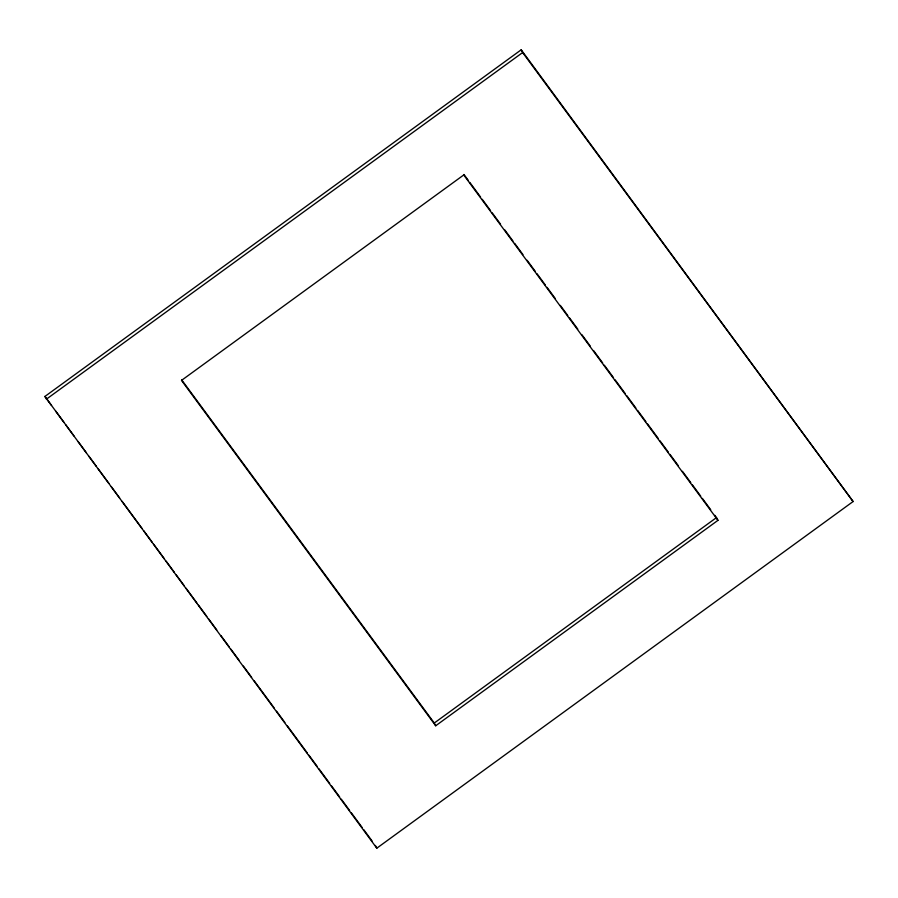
<?xml version="1.0" encoding="UTF-8"?>
<svg xmlns="http://www.w3.org/2000/svg" width="898" height="898" viewBox="0 0 898 898"><rect width="100%" height="100%" fill="white"/><g stroke="black" fill="none" stroke-linecap="round" stroke-linejoin="round"><path stroke-width="1.35" d="M44.9 396.467L521.199 49.805L853.1 501.533L376.801 848.195L44.9 396.467L51.545 405.492M46.337 399.217L522.636 52.544L521.199 49.805M716.503 517.596L717.951 520.346L435.698 725.775L434.262 723.036L716.503 517.596L714.842 515.34M522.636 52.544L853.1 501.533M463.963 174.481L468.116 180.128M469.777 182.384L480.576 197.055M482.237 199.311L490.544 210.603M492.205 212.86L500.523 224.141M504.676 229.787L512.983 241.079M514.644 243.336L522.95 254.617M527.104 260.263L535.41 271.544M537.071 273.8L545.378 285.093M547.039 287.349L555.346 298.641M560.33 305.41L567.805 315.568M569.467 317.825L577.773 329.106M581.926 334.752L590.233 346.044M593.556 350.557L602.693 362.972M604.354 365.228L613.491 377.643M615.164 379.899L625.131 393.447M626.793 395.704L635.93 408.119M637.591 410.375L645.898 421.667M647.559 423.923L658.357 438.594M660.019 440.851L668.325 452.132M669.987 454.399L678.293 465.68M682.446 471.327L690.753 482.608M692.414 484.864L700.721 496.156M702.382 498.412L710.688 509.694M717.951 520.346L463.738 174.964L181.497 380.404L435.698 725.775M181.71 379.921L434.262 723.036M55.698 411.138L63.994 422.419M65.655 424.675L73.962 435.957M78.115 441.591L86.41 452.873M88.902 456.263L96.378 466.41M98.039 468.666L108.838 483.337M111.33 486.716L119.625 497.997M122.117 501.387L142.041 528.462M143.702 530.718L152.009 541.999M153.67 544.255L164.469 558.915M166.13 561.171L174.425 572.453M176.087 574.709L184.393 585.99M186.054 588.246L196.842 602.917M198.503 605.173L206.809 616.455M208.471 618.711L216.777 629.992M220.93 635.627L229.226 646.908M230.887 649.164L239.194 660.445M243.347 666.091L251.642 677.373M254.134 680.751L274.07 707.826M276.562 711.216L284.857 722.497M287.349 725.876L307.273 752.951M308.934 755.207L317.241 766.488M318.902 768.744L329.701 783.415M331.362 785.671L339.657 796.953M341.319 799.209L349.625 810.49M351.286 812.746L362.074 827.406M363.735 829.662L372.041 840.943M375.364 845.456L376.801 848.195"/></g></svg>
